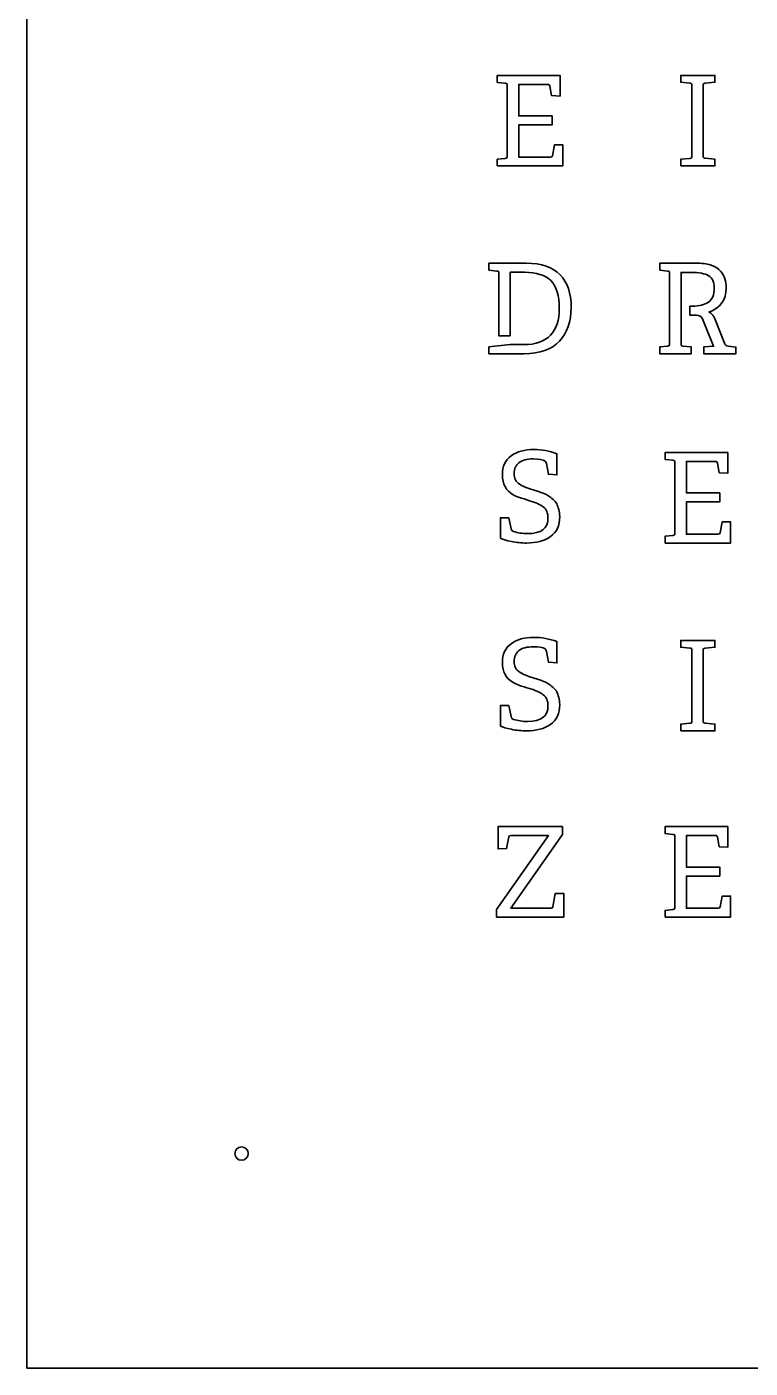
# Model space of a CAD drawing. Header units: inches. Extents: x 0 to 500, y 0 to 500.
# Drawn here: x 0 to 134.8, y 0 to 250 of the extents above; entities that cross this region are included whole.
import ezdxf

# ---------------------------------------------------------------- set-up
doc = ezdxf.new("R2010")
doc.units = ezdxf.units.IN
doc.header["$MEASUREMENT"] = 0
doc.layers.add('Layer 1', color=7, linetype='Continuous')

msp = doc.modelspace()

# ---------------------------------------------------------------- linework, layer by layer
at = {"layer": 'Layer 1', "color": 250, "lineweight": 35}
msp.add_lwpolyline([(0, 0), (500, 0), (500, 500), (0, 500), (0, 0)], dxfattribs=at)
for points, knots in [([(87.65, 224.07), (87.65, 224.07), (87.65, 225.33), (87.65, 225.33), (87.65, 225.33), (89.12, 225.49), (89.12, 225.49), (89.27, 225.5), (89.37, 225.54), (89.42, 225.6), (89.47, 225.66), (89.49, 225.78), (89.49, 225.95), (89.49, 225.95), (89.49, 239.02), (89.49, 239.02), (89.49, 239.21), (89.47, 239.33), (89.42, 239.39), (89.37, 239.44), (89.27, 239.47), (89.12, 239.49), (89.12, 239.49), (87.65, 239.65), (87.65, 239.65), (87.65, 239.65), (87.65, 240.93), (87.65, 240.93), (87.65, 240.93), (99.34, 240.93), (99.34, 240.93), (99.34, 240.93), (99.34, 237.09), (99.34, 237.09), (99.34, 237.09), (97.76, 237.18), (97.76, 237.18), (97.76, 237.18), (97.43, 238.97), (97.43, 238.97), (97.38, 239.18), (97.25, 239.28), (97.03, 239.27), (97.03, 239.27), (91.63, 239.27), (91.63, 239.27), (91.63, 239.27), (91.63, 233.4), (91.63, 233.4), (91.63, 233.4), (97.85, 233.4), (97.85, 233.4), (97.85, 233.4), (97.85, 231.73), (97.85, 231.73), (97.85, 231.73), (91.63, 231.73), (91.63, 231.73), (91.63, 231.73), (91.63, 225.72), (91.63, 225.72), (91.63, 225.72), (97.55, 225.72), (97.55, 225.72), (97.76, 225.72), (97.89, 225.8), (97.92, 225.98), (97.92, 225.98), (98.29, 228), (98.29, 228), (98.29, 228), (99.85, 228), (99.85, 228), (99.85, 228), (99.85, 224.07), (99.85, 224.07), (99.85, 224.07), (87.65, 224.07), (87.65, 224.07)], [0, 0, 0, 0, 1, 1, 1, 2, 2, 2, 3, 3, 3, 4, 4, 4, 5, 5, 5, 6, 6, 6, 7, 7, 7, 8, 8, 8, 9, 9, 9, 10, 10, 10, 11, 11, 11, 12, 12, 12, 13, 13, 13, 14, 14, 14, 15, 15, 15, 16, 16, 16, 17, 17, 17, 18, 18, 18, 19, 19, 19, 20, 20, 20, 21, 21, 21, 22, 22, 22, 23, 23, 23, 24, 24, 24, 25, 25, 25, 26, 26, 26, 26]), ([(121.81, 224.07), (121.81, 224.07), (121.81, 225.33), (121.81, 225.33), (121.81, 225.33), (123.5, 225.49), (123.5, 225.49), (123.65, 225.5), (123.76, 225.54), (123.81, 225.59), (123.85, 225.64), (123.88, 225.76), (123.88, 225.96), (123.88, 225.96), (123.88, 239.04), (123.88, 239.04), (123.88, 239.23), (123.85, 239.35), (123.81, 239.4), (123.76, 239.46), (123.66, 239.49), (123.5, 239.51), (123.5, 239.51), (121.81, 239.67), (121.81, 239.67), (121.81, 239.67), (121.81, 240.93), (121.81, 240.93), (121.81, 240.93), (128.19, 240.93), (128.19, 240.93), (128.19, 240.93), (128.19, 239.67), (128.19, 239.67), (128.19, 239.67), (126.39, 239.49), (126.39, 239.49), (126.21, 239.47), (126.11, 239.44), (126.07, 239.38), (126.03, 239.32), (126.01, 239.21), (126.01, 239.04), (126.01, 239.04), (126.01, 225.98), (126.01, 225.98), (126.01, 225.79), (126.03, 225.67), (126.07, 225.62), (126.12, 225.56), (126.22, 225.53), (126.39, 225.51), (126.39, 225.51), (128.19, 225.33), (128.19, 225.33), (128.19, 225.33), (128.19, 224.07), (128.19, 224.07), (128.19, 224.07), (121.81, 224.07), (121.81, 224.07)], [0, 0, 0, 0, 1, 1, 1, 2, 2, 2, 3, 3, 3, 4, 4, 4, 5, 5, 5, 6, 6, 6, 7, 7, 7, 8, 8, 8, 9, 9, 9, 10, 10, 10, 11, 11, 11, 12, 12, 12, 13, 13, 13, 14, 14, 14, 15, 15, 15, 16, 16, 16, 17, 17, 17, 18, 18, 18, 19, 19, 19, 20, 20, 20, 20]), ([(90.07, 192.42), (90.07, 192.42), (90.07, 204.25), (90.07, 204.25), (90.07, 204.25), (92.77, 204.25), (92.77, 204.25), (94.92, 204.25), (96.53, 203.73), (97.59, 202.71), (98.66, 201.69), (99.19, 199.93), (99.19, 197.45), (99.19, 195.33), (98.65, 193.68), (97.55, 192.52), (96.46, 191.36), (94.81, 190.77), (92.63, 190.77), (92.63, 190.77), (90.07, 190.77), (90.07, 190.77), (90.07, 190.77), (86.09, 190.33), (86.09, 190.33), (86.09, 190.33), (86.09, 189.07), (86.09, 189.07), (86.09, 189.07), (92.65, 189.07), (92.65, 189.07), (95.56, 189.07), (97.75, 189.85), (99.22, 191.4), (100.68, 192.95), (101.41, 195.07), (101.41, 197.76), (101.41, 200.37), (100.73, 202.38), (99.36, 203.8), (97.99, 205.22), (95.89, 205.93), (93.05, 205.93), (93.05, 205.93), (86.09, 205.93), (86.09, 205.93), (86.09, 205.93), (86.09, 204.65), (86.09, 204.65), (86.09, 204.65), (87.55, 204.49), (87.55, 204.49), (87.71, 204.47), (87.81, 204.44), (87.86, 204.39), (87.9, 204.33), (87.93, 204.21), (87.93, 204.02), (87.93, 204.02), (87.93, 192.42), (87.93, 192.42), (87.93, 192.42), (90.07, 192.42), (90.07, 192.42)], [0, 0, 0, 0, 1, 1, 1, 2, 2, 2, 3, 3, 3, 4, 4, 4, 5, 5, 5, 6, 6, 6, 7, 7, 7, 8, 8, 8, 9, 9, 9, 10, 10, 10, 11, 11, 11, 12, 12, 12, 13, 13, 13, 14, 14, 14, 15, 15, 15, 16, 16, 16, 17, 17, 17, 18, 18, 18, 19, 19, 19, 20, 20, 20, 21, 21, 21, 21]), ([(123.52, 197.94), (123.52, 197.94), (124.01, 197.94), (124.01, 197.94), (125.28, 197.94), (126.27, 198.18), (126.99, 198.67), (127.7, 199.16), (128.07, 200.03), (128.07, 201.29), (128.07, 202.43), (127.71, 203.2), (127.02, 203.61), (126.32, 204.02), (125.21, 204.22), (123.69, 204.22), (123.69, 204.22), (121.87, 204.22), (121.87, 204.22), (121.87, 204.22), (121.87, 190.98), (121.87, 190.98), (121.87, 190.79), (121.89, 190.67), (121.92, 190.62), (121.96, 190.56), (122.07, 190.53), (122.24, 190.51), (122.24, 190.51), (123.78, 190.33), (123.78, 190.33), (123.78, 190.33), (123.78, 189.07), (123.78, 189.07), (123.78, 189.07), (117.91, 189.07), (117.91, 189.07), (117.91, 189.07), (117.91, 190.33), (117.91, 190.33), (117.91, 190.33), (119.38, 190.49), (119.38, 190.49), (119.53, 190.5), (119.63, 190.54), (119.68, 190.6), (119.73, 190.66), (119.75, 190.78), (119.75, 190.95), (119.75, 190.95), (119.75, 204.02), (119.75, 204.02), (119.75, 204.21), (119.73, 204.33), (119.68, 204.39), (119.63, 204.44), (119.53, 204.47), (119.38, 204.49), (119.38, 204.49), (117.91, 204.65), (117.91, 204.65), (117.91, 204.65), (117.91, 205.93), (117.91, 205.93), (117.91, 205.93), (125.04, 205.93), (125.04, 205.93), (126.05, 205.93), (126.9, 205.8), (127.62, 205.54), (128.33, 205.28), (128.87, 204.92), (129.25, 204.46), (129.62, 204.01), (129.89, 203.53), (130.05, 203.02), (130.21, 202.52), (130.29, 201.97), (130.29, 201.36), (130.29, 199.11), (129.21, 197.6), (127.06, 196.82), (127.31, 196.72), (127.52, 196.58), (127.68, 196.39), (127.84, 196.21), (127.96, 196.05), (128.03, 195.89), (128.03, 195.89), (128.36, 195.12), (128.36, 195.12), (128.36, 195.12), (129.95, 191.05), (129.95, 191.05), (130.06, 190.73), (130.29, 190.56), (130.67, 190.51), (130.67, 190.51), (132.09, 190.31), (132.09, 190.31), (132.09, 190.31), (132.09, 189.07), (132.09, 189.07), (132.09, 189.07), (126.11, 189.07), (126.11, 189.07), (126.11, 189.07), (126.11, 190.33), (126.11, 190.33), (126.11, 190.33), (127.95, 190.47), (127.95, 190.47), (127.95, 190.47), (126.02, 195.29), (126.02, 195.29), (125.87, 195.66), (125.68, 195.92), (125.46, 196.05), (125.24, 196.2), (124.9, 196.27), (124.43, 196.27), (124.43, 196.27), (123.52, 196.27), (123.52, 196.27), (123.52, 196.27), (123.52, 197.94), (123.52, 197.94)], [0, 0, 0, 0, 1, 1, 1, 2, 2, 2, 3, 3, 3, 4, 4, 4, 5, 5, 5, 6, 6, 6, 7, 7, 7, 8, 8, 8, 9, 9, 9, 10, 10, 10, 11, 11, 11, 12, 12, 12, 13, 13, 13, 14, 14, 14, 15, 15, 15, 16, 16, 16, 17, 17, 17, 18, 18, 18, 19, 19, 19, 20, 20, 20, 21, 21, 21, 22, 22, 22, 23, 23, 23, 24, 24, 24, 25, 25, 25, 26, 26, 26, 27, 27, 27, 28, 28, 28, 29, 29, 29, 30, 30, 30, 31, 31, 31, 32, 32, 32, 33, 33, 33, 34, 34, 34, 35, 35, 35, 36, 36, 36, 37, 37, 37, 38, 38, 38, 39, 39, 39, 40, 40, 40, 41, 41, 41, 42, 42, 42, 42]), ([(88.23, 154.68), (88.23, 154.68), (88.23, 158.5), (88.23, 158.5), (88.23, 158.5), (89.78, 158.5), (89.78, 158.5), (89.78, 158.5), (90.23, 156.45), (90.23, 156.45), (90.25, 156.3), (90.3, 156.19), (90.36, 156.13), (90.42, 156.07), (90.53, 156.01), (90.69, 155.95), (91.48, 155.68), (92.35, 155.55), (93.29, 155.55), (95.82, 155.55), (97.09, 156.52), (97.09, 158.48), (97.09, 159.4), (96.8, 160.08), (96.22, 160.52), (95.65, 160.96), (94.8, 161.35), (93.67, 161.68), (92.15, 162.12), (91.13, 162.49), (90.62, 162.79), (89.27, 163.56), (88.6, 164.8), (88.59, 166.5), (88.59, 168.08), (89.13, 169.26), (90.22, 170.05), (91.31, 170.84), (92.71, 171.23), (94.44, 171.23), (95.9, 171.23), (97.35, 170.96), (98.76, 170.42), (98.76, 170.42), (98.76, 166.47), (98.76, 166.47), (98.76, 166.47), (97.16, 166.61), (97.16, 166.61), (97.16, 166.61), (96.81, 168.59), (96.81, 168.59), (96.75, 168.85), (96.66, 169.01), (96.56, 169.07), (96.1, 169.34), (95.36, 169.47), (94.34, 169.47), (93.16, 169.47), (92.27, 169.23), (91.68, 168.76), (91.08, 168.28), (90.78, 167.62), (90.78, 166.77), (90.78, 166.3), (90.87, 165.9), (91.04, 165.57), (91.21, 165.24), (91.49, 164.95), (91.88, 164.71), (92.28, 164.46), (92.63, 164.28), (92.95, 164.16), (93.27, 164.03), (93.73, 163.88), (94.32, 163.69), (94.32, 163.69), (95.34, 163.38), (95.34, 163.38), (95.56, 163.31), (95.89, 163.19), (96.31, 163.01), (96.74, 162.83), (97.06, 162.67), (97.27, 162.52), (97.48, 162.37), (97.74, 162.17), (98.05, 161.91), (98.36, 161.65), (98.58, 161.38), (98.72, 161.1), (98.86, 160.82), (98.99, 160.47), (99.1, 160.05), (99.22, 159.64), (99.27, 159.19), (99.27, 158.72), (99.27, 157.03), (98.7, 155.78), (97.55, 154.99), (96.4, 154.19), (94.92, 153.79), (93.11, 153.79), (92.15, 153.79), (91.2, 153.89), (90.27, 154.08), (89.34, 154.28), (88.66, 154.48), (88.23, 154.68)], [0, 0, 0, 0, 1, 1, 1, 2, 2, 2, 3, 3, 3, 4, 4, 4, 5, 5, 5, 6, 6, 6, 7, 7, 7, 8, 8, 8, 9, 9, 9, 10, 10, 10, 11, 11, 11, 12, 12, 12, 13, 13, 13, 14, 14, 14, 15, 15, 15, 16, 16, 16, 17, 17, 17, 18, 18, 18, 19, 19, 19, 20, 20, 20, 21, 21, 21, 22, 22, 22, 23, 23, 23, 24, 24, 24, 25, 25, 25, 26, 26, 26, 27, 27, 27, 28, 28, 28, 29, 29, 29, 30, 30, 30, 31, 31, 31, 32, 32, 32, 33, 33, 33, 34, 34, 34, 35, 35, 35, 36, 36, 36, 36]), ([(118.9, 153.79), (118.9, 153.79), (118.9, 155.05), (118.9, 155.05), (118.9, 155.05), (120.37, 155.21), (120.37, 155.21), (120.52, 155.23), (120.62, 155.27), (120.67, 155.33), (120.72, 155.39), (120.74, 155.5), (120.74, 155.68), (120.74, 155.68), (120.74, 168.75), (120.74, 168.75), (120.74, 168.94), (120.72, 169.06), (120.67, 169.11), (120.62, 169.16), (120.52, 169.2), (120.37, 169.21), (120.37, 169.21), (118.9, 169.37), (118.9, 169.37), (118.9, 169.37), (118.9, 170.66), (118.9, 170.66), (118.9, 170.66), (130.59, 170.66), (130.59, 170.66), (130.59, 170.66), (130.59, 166.81), (130.59, 166.81), (130.59, 166.81), (129.01, 166.9), (129.01, 166.9), (129.01, 166.9), (128.68, 168.7), (128.68, 168.7), (128.63, 168.9), (128.5, 169), (128.28, 168.99), (128.28, 168.99), (122.88, 168.99), (122.88, 168.99), (122.88, 168.99), (122.88, 163.12), (122.88, 163.12), (122.88, 163.12), (129.1, 163.12), (129.1, 163.12), (129.1, 163.12), (129.1, 161.46), (129.1, 161.46), (129.1, 161.46), (122.88, 161.46), (122.88, 161.46), (122.88, 161.46), (122.88, 155.44), (122.88, 155.44), (122.88, 155.44), (128.8, 155.44), (128.8, 155.44), (129.01, 155.44), (129.14, 155.53), (129.17, 155.7), (129.17, 155.7), (129.54, 157.73), (129.54, 157.73), (129.54, 157.73), (131.1, 157.73), (131.1, 157.73), (131.1, 157.73), (131.1, 153.79), (131.1, 153.79), (131.1, 153.79), (118.9, 153.79), (118.9, 153.79)], [0, 0, 0, 0, 1, 1, 1, 2, 2, 2, 3, 3, 3, 4, 4, 4, 5, 5, 5, 6, 6, 6, 7, 7, 7, 8, 8, 8, 9, 9, 9, 10, 10, 10, 11, 11, 11, 12, 12, 12, 13, 13, 13, 14, 14, 14, 15, 15, 15, 16, 16, 16, 17, 17, 17, 18, 18, 18, 19, 19, 19, 20, 20, 20, 21, 21, 21, 22, 22, 22, 23, 23, 23, 24, 24, 24, 25, 25, 25, 26, 26, 26, 26]), ([(88.23, 119.66), (88.23, 119.66), (88.23, 123.48), (88.23, 123.48), (88.23, 123.48), (89.78, 123.48), (89.78, 123.48), (89.78, 123.48), (90.23, 121.44), (90.23, 121.44), (90.25, 121.28), (90.3, 121.17), (90.36, 121.11), (90.42, 121.05), (90.53, 120.99), (90.69, 120.93), (91.48, 120.66), (92.35, 120.53), (93.3, 120.53), (95.83, 120.53), (97.09, 121.51), (97.09, 123.46), (97.09, 124.38), (96.8, 125.06), (96.22, 125.5), (95.65, 125.94), (94.8, 126.33), (93.67, 126.66), (92.15, 127.1), (91.13, 127.47), (90.62, 127.77), (89.28, 128.54), (88.6, 129.78), (88.59, 131.48), (88.59, 133.06), (89.13, 134.24), (90.22, 135.03), (91.31, 135.82), (92.71, 136.21), (94.44, 136.21), (95.9, 136.21), (97.35, 135.94), (98.76, 135.41), (98.76, 135.41), (98.76, 131.45), (98.76, 131.45), (98.76, 131.45), (97.16, 131.59), (97.16, 131.59), (97.16, 131.59), (96.81, 133.57), (96.81, 133.57), (96.75, 133.83), (96.66, 133.99), (96.56, 134.05), (96.1, 134.32), (95.36, 134.45), (94.34, 134.45), (93.16, 134.45), (92.27, 134.22), (91.68, 133.74), (91.08, 133.27), (90.79, 132.6), (90.79, 131.75), (90.79, 131.29), (90.87, 130.89), (91.04, 130.55), (91.21, 130.22), (91.49, 129.93), (91.88, 129.69), (92.28, 129.45), (92.63, 129.26), (92.95, 129.14), (93.27, 129.01), (93.73, 128.86), (94.32, 128.68), (94.32, 128.68), (95.34, 128.36), (95.34, 128.36), (95.56, 128.29), (95.89, 128.17), (96.31, 127.99), (96.74, 127.81), (97.06, 127.65), (97.27, 127.5), (97.48, 127.35), (97.74, 127.15), (98.05, 126.89), (98.36, 126.63), (98.58, 126.36), (98.72, 126.08), (98.86, 125.8), (98.99, 125.45), (99.1, 125.03), (99.22, 124.62), (99.27, 124.17), (99.27, 123.7), (99.27, 122.01), (98.7, 120.77), (97.55, 119.97), (96.4, 119.17), (94.92, 118.78), (93.11, 118.78), (92.15, 118.78), (91.2, 118.87), (90.27, 119.07), (89.34, 119.26), (88.66, 119.46), (88.23, 119.66)], [0, 0, 0, 0, 1, 1, 1, 2, 2, 2, 3, 3, 3, 4, 4, 4, 5, 5, 5, 6, 6, 6, 7, 7, 7, 8, 8, 8, 9, 9, 9, 10, 10, 10, 11, 11, 11, 12, 12, 12, 13, 13, 13, 14, 14, 14, 15, 15, 15, 16, 16, 16, 17, 17, 17, 18, 18, 18, 19, 19, 19, 20, 20, 20, 21, 21, 21, 22, 22, 22, 23, 23, 23, 24, 24, 24, 25, 25, 25, 26, 26, 26, 27, 27, 27, 28, 28, 28, 29, 29, 29, 30, 30, 30, 31, 31, 31, 32, 32, 32, 33, 33, 33, 34, 34, 34, 35, 35, 35, 36, 36, 36, 36]), ([(121.81, 118.78), (121.81, 118.78), (121.81, 120.04), (121.81, 120.04), (121.81, 120.04), (123.5, 120.19), (123.5, 120.19), (123.66, 120.21), (123.76, 120.24), (123.81, 120.3), (123.85, 120.35), (123.88, 120.47), (123.88, 120.66), (123.88, 120.66), (123.88, 133.75), (123.88, 133.75), (123.88, 133.93), (123.85, 134.06), (123.81, 134.11), (123.76, 134.17), (123.66, 134.2), (123.5, 134.21), (123.5, 134.21), (121.81, 134.38), (121.81, 134.38), (121.81, 134.38), (121.81, 135.64), (121.81, 135.64), (121.81, 135.64), (128.19, 135.64), (128.19, 135.64), (128.19, 135.64), (128.19, 134.38), (128.19, 134.38), (128.19, 134.38), (126.39, 134.19), (126.39, 134.19), (126.21, 134.18), (126.11, 134.14), (126.07, 134.09), (126.03, 134.03), (126.01, 133.92), (126.01, 133.75), (126.01, 133.75), (126.01, 120.69), (126.01, 120.69), (126.01, 120.49), (126.03, 120.37), (126.07, 120.32), (126.12, 120.27), (126.22, 120.23), (126.39, 120.22), (126.39, 120.22), (128.19, 120.04), (128.19, 120.04), (128.19, 120.04), (128.19, 118.78), (128.19, 118.78), (128.19, 118.78), (121.81, 118.78), (121.81, 118.78)], [0, 0, 0, 0, 1, 1, 1, 2, 2, 2, 3, 3, 3, 4, 4, 4, 5, 5, 5, 6, 6, 6, 7, 7, 7, 8, 8, 8, 9, 9, 9, 10, 10, 10, 11, 11, 11, 12, 12, 12, 13, 13, 13, 14, 14, 14, 15, 15, 15, 16, 16, 16, 17, 17, 17, 18, 18, 18, 19, 19, 19, 20, 20, 20, 20]), ([(87.48, 84.07), (87.48, 84.07), (87.48, 85.49), (87.48, 85.49), (87.48, 85.49), (97.17, 99.27), (97.17, 99.27), (97.17, 99.27), (90.19, 99.27), (90.19, 99.27), (89.97, 99.27), (89.84, 99.19), (89.82, 99.02), (89.82, 99.02), (89.38, 96.85), (89.38, 96.85), (89.38, 96.85), (87.79, 96.78), (87.79, 96.78), (87.79, 96.78), (87.79, 100.93), (87.79, 100.93), (87.79, 100.93), (99.79, 100.93), (99.79, 100.93), (99.79, 100.93), (99.79, 99.46), (99.79, 99.46), (99.79, 99.46), (90.17, 85.72), (90.17, 85.72), (90.17, 85.72), (97.62, 85.72), (97.62, 85.72), (97.83, 85.72), (97.96, 85.8), (97.99, 85.98), (97.99, 85.98), (98.43, 88.47), (98.43, 88.47), (98.43, 88.47), (100.02, 88.47), (100.02, 88.47), (100.02, 88.47), (100.02, 84.07), (100.02, 84.07), (100.02, 84.07), (87.48, 84.07), (87.48, 84.07)], [0, 0, 0, 0, 1, 1, 1, 2, 2, 2, 3, 3, 3, 4, 4, 4, 5, 5, 5, 6, 6, 6, 7, 7, 7, 8, 8, 8, 9, 9, 9, 10, 10, 10, 11, 11, 11, 12, 12, 12, 13, 13, 13, 14, 14, 14, 15, 15, 15, 16, 16, 16, 16]), ([(118.9, 84.07), (118.9, 84.07), (118.9, 85.33), (118.9, 85.33), (118.9, 85.33), (120.37, 85.49), (120.37, 85.49), (120.52, 85.5), (120.62, 85.54), (120.67, 85.6), (120.72, 85.66), (120.74, 85.78), (120.74, 85.95), (120.74, 85.95), (120.74, 99.02), (120.74, 99.02), (120.74, 99.21), (120.72, 99.33), (120.67, 99.39), (120.62, 99.44), (120.52, 99.47), (120.37, 99.49), (120.37, 99.49), (118.9, 99.64), (118.9, 99.64), (118.9, 99.64), (118.9, 100.93), (118.9, 100.93), (118.9, 100.93), (130.59, 100.93), (130.59, 100.93), (130.59, 100.93), (130.59, 97.09), (130.59, 97.09), (130.59, 97.09), (129.01, 97.18), (129.01, 97.18), (129.01, 97.18), (128.68, 98.97), (128.68, 98.97), (128.63, 99.18), (128.5, 99.28), (128.28, 99.27), (128.28, 99.27), (122.88, 99.27), (122.88, 99.27), (122.88, 99.27), (122.88, 93.4), (122.88, 93.4), (122.88, 93.4), (129.1, 93.4), (129.1, 93.4), (129.1, 93.4), (129.1, 91.73), (129.1, 91.73), (129.1, 91.73), (122.88, 91.73), (122.88, 91.73), (122.88, 91.73), (122.88, 85.72), (122.88, 85.72), (122.88, 85.72), (128.8, 85.72), (128.8, 85.72), (129.01, 85.72), (129.14, 85.8), (129.17, 85.98), (129.17, 85.98), (129.54, 88), (129.54, 88), (129.54, 88), (131.1, 88), (131.1, 88), (131.1, 88), (131.1, 84.07), (131.1, 84.07), (131.1, 84.07), (118.9, 84.07), (118.9, 84.07)], [0, 0, 0, 0, 1, 1, 1, 2, 2, 2, 3, 3, 3, 4, 4, 4, 5, 5, 5, 6, 6, 6, 7, 7, 7, 8, 8, 8, 9, 9, 9, 10, 10, 10, 11, 11, 11, 12, 12, 12, 13, 13, 13, 14, 14, 14, 15, 15, 15, 16, 16, 16, 17, 17, 17, 18, 18, 18, 19, 19, 19, 20, 20, 20, 21, 21, 21, 22, 22, 22, 23, 23, 23, 24, 24, 24, 25, 25, 25, 26, 26, 26, 26]), ([(41.25, 40), (41.25, 39.31), (40.69, 38.75), (40, 38.75), (39.31, 38.75), (38.75, 39.31), (38.75, 40), (38.75, 40.69), (39.31, 41.25), (40, 41.25), (40.69, 41.25), (41.25, 40.69), (41.25, 40)], [0, 0, 0, 0, 1, 1, 1, 2, 2, 2, 3, 3, 3, 4, 4, 4, 4])]:
    msp.add_open_spline(points, degree=3, knots=knots, dxfattribs=at)

doc.saveas('drawing.dxf')
